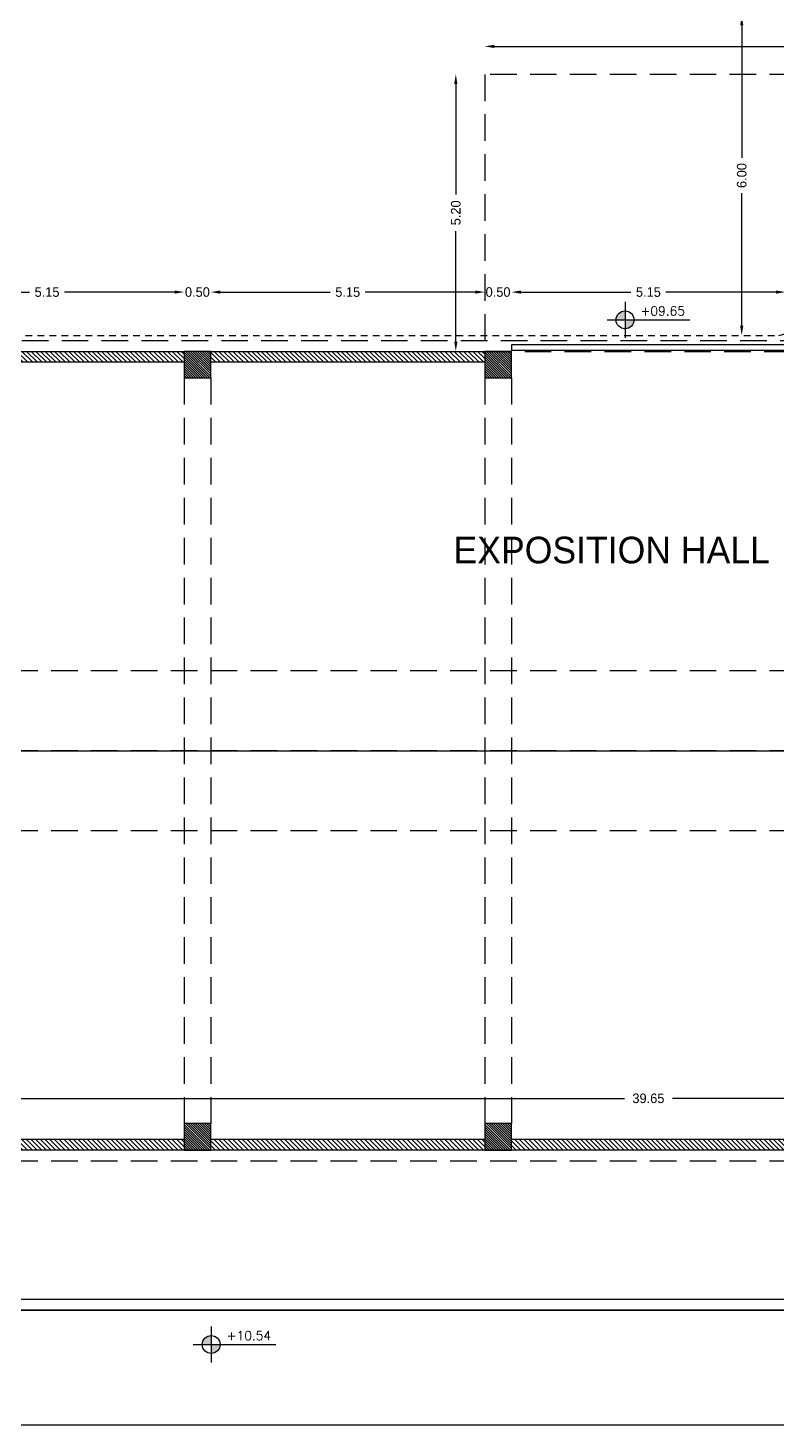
# Model space of a CAD drawing. Header units: metres. Extents: x -353217 to -351774, y -68080 to -67552.
# Drawn here: x -352463.63 to -352449.55, y -67885.88 to -67859.64 of the extents above; entities that cross this region are included whole.
import ezdxf

# ---------------------------------------------------------------- set-up
doc = ezdxf.new("R2010")
doc.units = ezdxf.units.M
doc.header["$MEASUREMENT"] = 0
doc.header["$PDMODE"] = 2
doc.header["$PDSIZE"] = -0.6
doc.linetypes.add('DASHED', pattern=[0.75, 0.5, -0.25])
doc.linetypes.add('HIDDEN2', pattern=[0.1875, 0.125, -0.0625])
for name, color, linetype in [('A-dim', 4, 'Continuous'), ('A-HATCH', 9, 'Continuous'), ('A-levels', 4, 'Continuous'), ('A-TEXT', 6, 'Continuous'), ('A-walls', 5, 'Continuous'), ('axe', 9, 'HIDDEN2'), ('Dim', 40, 'Continuous'), ('gate', 4, 'Continuous'), ('lot', 3, 'Continuous'), ('proj', 2, 'DASHED'), ('structure', 3, 'Continuous')]:
    doc.layers.add(name, color=color, linetype=linetype)
doc.styles.add('ROMANS', font='romans', dxfattribs={"height": 0.4})
doc.dimstyles.get("Standard").update_dxf_attribs({"dimtxt": 0.18, "dimasz": 0.18, "dimexe": 0.18, "dimexo": 0.0625, "dimgap": 0.09, "dimtad": 0, "dimzin": 0, "dimdsep": 46, "dimtxsty": 'Standard', "dimcen": 0.09, "dimse1": 1, "dimse2": 1, "dimadec": 0, "dimazin": 0, "dimtfac": 1, "dimtix": 1, "dimtofl": 0, "dimtmove": 0, "dimatfit": 3, "dimfxl": 1, "dimtolj": 1, "dimtzin": 0, "dimarcsym": 0})

# ---------------------------------------------------------------- blocks, each defined once
blk = doc.blocks.new('planlev')
h = blk.add_hatch(color=256)
h.paths.add_polyline_path([(0, 0.2, 0.414214), (-0.2, 0), (0, 0)])
h.paths.add_polyline_path([(0.2, 0), (0, 0), (0, -0.2, 0.414214)])
for p, q in [((0, 0.4), (0, -0.4)), ((-0.4, 0), (1.445, 0))]:
    blk.add_line(p, q)
blk.add_circle((0, 0), 0.2)
at = {"style": 'ROMANS'}
for tag, p in [('LEVEL-NOTATION', (0.345, 0.099)), ('FINISH', (0.345, -0.301))]:
    blk.add_attdef(tag, p, '', height=0.2, dxfattribs=at)
blk = doc.blocks.new('*D65')
at = {"layer": 'A-dim', "color": 0, "lineweight": -2, "transparency": 16777216}
for p, q in [((-352465.661, -67864.604), (-352463.596, -67864.604)), ((-352460.871, -67864.604), (-352462.936, -67864.604))]:
    blk.add_line(p, q, dxfattribs=at)
at = {"layer": 'A-dim', "color": 0, "transparency": 16777216}
for points in [[(-352465.661, -67864.574), (-352465.661, -67864.634), (-352465.841, -67864.604)], [(-352460.871, -67864.574), (-352460.871, -67864.634), (-352460.691, -67864.604)]]:
    blk.add_solid(points, dxfattribs=at)
at = {"layer": 'Defpoints', "color": 0, "transparency": 16777216}
for p in [(-352460.691, -67864.604), (-352465.841, -67865.716), (-352460.691, -67865.716)]:
    blk.add_point(p, dxfattribs=at)
at = {"layer": 'A-dim', "color": 0, "transparency": 16777216, "insert": (-352463.266, -67864.604), "char_height": 0.18, "attachment_point": 5}
blk.add_mtext('\\A1;5.15', dxfattribs=at)
blk = doc.blocks.new('*D66')
at = {"layer": 'A-dim', "color": 0, "lineweight": -2, "transparency": 16777216}
for p, q in [((-352460.871, -67864.604), (-352461.051, -67864.604)), ((-352460.011, -67864.604), (-352459.831, -67864.604))]:
    blk.add_line(p, q, dxfattribs=at)
at = {"layer": 'A-dim', "color": 0, "transparency": 16777216}
for points in [[(-352460.871, -67864.574), (-352460.871, -67864.634), (-352460.691, -67864.604)], [(-352460.011, -67864.574), (-352460.011, -67864.634), (-352460.191, -67864.604)]]:
    blk.add_solid(points, dxfattribs=at)
at = {"layer": 'Defpoints', "color": 0, "transparency": 16777216}
for p in [(-352460.191, -67864.604), (-352460.691, -67865.716), (-352460.191, -67865.716)]:
    blk.add_point(p, dxfattribs=at)
at = {"layer": 'A-dim', "color": 0, "transparency": 16777216, "insert": (-352460.441, -67864.604), "char_height": 0.18, "attachment_point": 5}
blk.add_mtext('\\A1;0.50', dxfattribs=at)
blk = doc.blocks.new('*D67')
at = {"layer": 'A-dim', "color": 0, "lineweight": -2, "transparency": 16777216}
for p, q in [((-352460.011, -67864.604), (-352457.946, -67864.604)), ((-352455.221, -67864.604), (-352457.286, -67864.604))]:
    blk.add_line(p, q, dxfattribs=at)
at = {"layer": 'A-dim', "color": 0, "transparency": 16777216}
for points in [[(-352460.011, -67864.574), (-352460.011, -67864.634), (-352460.191, -67864.604)], [(-352455.221, -67864.574), (-352455.221, -67864.634), (-352455.041, -67864.604)]]:
    blk.add_solid(points, dxfattribs=at)
at = {"layer": 'Defpoints', "color": 0, "transparency": 16777216}
for p in [(-352455.041, -67864.604), (-352460.191, -67865.716), (-352455.041, -67865.716)]:
    blk.add_point(p, dxfattribs=at)
at = {"layer": 'A-dim', "color": 0, "transparency": 16777216, "insert": (-352457.616, -67864.604), "char_height": 0.18, "attachment_point": 5}
blk.add_mtext('\\A1;5.15', dxfattribs=at)
blk = doc.blocks.new('*D68')
at = {"layer": 'A-dim', "color": 0, "lineweight": -2, "transparency": 16777216}
for p, q in [((-352455.221, -67864.604), (-352455.401, -67864.604)), ((-352454.361, -67864.604), (-352454.181, -67864.604))]:
    blk.add_line(p, q, dxfattribs=at)
at = {"layer": 'A-dim', "color": 0, "transparency": 16777216}
for points in [[(-352455.221, -67864.574), (-352455.221, -67864.634), (-352455.041, -67864.604)], [(-352454.361, -67864.574), (-352454.361, -67864.634), (-352454.541, -67864.604)]]:
    blk.add_solid(points, dxfattribs=at)
at = {"layer": 'Defpoints', "color": 0, "transparency": 16777216}
for p in [(-352454.541, -67864.604), (-352455.041, -67865.716), (-352454.541, -67865.716)]:
    blk.add_point(p, dxfattribs=at)
at = {"layer": 'A-dim', "color": 0, "transparency": 16777216, "insert": (-352454.791, -67864.604), "char_height": 0.18, "attachment_point": 5}
blk.add_mtext('\\A1;0.50', dxfattribs=at)
blk = doc.blocks.new('*D69')
at = {"layer": 'A-dim', "color": 0, "lineweight": -2, "transparency": 16777216}
for p, q in [((-352454.361, -67864.604), (-352452.296, -67864.604)), ((-352449.571, -67864.604), (-352451.636, -67864.604))]:
    blk.add_line(p, q, dxfattribs=at)
at = {"layer": 'A-dim', "color": 0, "transparency": 16777216}
for points in [[(-352454.361, -67864.574), (-352454.361, -67864.634), (-352454.541, -67864.604)], [(-352449.571, -67864.574), (-352449.571, -67864.634), (-352449.391, -67864.604)]]:
    blk.add_solid(points, dxfattribs=at)
at = {"layer": 'Defpoints', "color": 0, "transparency": 16777216}
for p in [(-352449.391, -67864.604), (-352454.541, -67865.716), (-352449.391, -67865.716)]:
    blk.add_point(p, dxfattribs=at)
at = {"layer": 'A-dim', "color": 0, "transparency": 16777216, "insert": (-352451.966, -67864.604), "char_height": 0.18, "attachment_point": 5}
blk.add_mtext('\\A1;5.15', dxfattribs=at)
blk = doc.blocks.new('*D70')
at = {"layer": 'A-dim', "color": 0, "lineweight": -2, "transparency": 16777216}
for p, q in [((-352449.571, -67864.604), (-352449.751, -67864.604)), ((-352448.711, -67864.604), (-352448.531, -67864.604))]:
    blk.add_line(p, q, dxfattribs=at)
at = {"layer": 'A-dim', "color": 0, "transparency": 16777216}
for points in [[(-352449.571, -67864.574), (-352449.571, -67864.634), (-352449.391, -67864.604)], [(-352448.711, -67864.574), (-352448.711, -67864.634), (-352448.891, -67864.604)]]:
    blk.add_solid(points, dxfattribs=at)
at = {"layer": 'Defpoints', "color": 0, "transparency": 16777216}
for p in [(-352448.891, -67864.604), (-352449.391, -67865.716), (-352448.891, -67865.716)]:
    blk.add_point(p, dxfattribs=at)
at = {"layer": 'A-dim', "color": 0, "transparency": 16777216, "insert": (-352449.141, -67864.604), "char_height": 0.18, "attachment_point": 5}
blk.add_mtext('\\A1;0.50', dxfattribs=at)
blk = doc.blocks.new('*D84')
at = {"layer": 'A-dim', "color": 0, "lineweight": -2, "transparency": 16777216}
for p, q in [((-352455.585, -67860.696), (-352455.585, -67862.771)), ((-352455.585, -67865.536), (-352455.585, -67863.461))]:
    blk.add_line(p, q, dxfattribs=at)
at = {"layer": 'A-dim', "color": 0, "transparency": 16777216}
for points in [[(-352455.615, -67860.696), (-352455.555, -67860.696), (-352455.585, -67860.516)], [(-352455.615, -67865.536), (-352455.555, -67865.536), (-352455.585, -67865.716)]]:
    blk.add_solid(points, dxfattribs=at)
at = {"layer": 'Defpoints', "color": 0, "transparency": 16777216}
for p in [(-352455.041, -67860.516), (-352455.585, -67865.716), (-352455.041, -67865.716)]:
    blk.add_point(p, dxfattribs=at)
at = {"layer": 'A-dim', "color": 0, "transparency": 16777216, "insert": (-352455.585, -67863.116), "char_height": 0.18, "attachment_point": 5, "rotation": 90}
blk.add_mtext('\\A1;5.20', dxfattribs=at)
blk = doc.blocks.new('*D85')
at = {"layer": 'A-dim', "color": 0, "lineweight": -2, "transparency": 16777216}
for p, q in [((-352454.861, -67859.991), (-352443.896, -67859.991)), ((-352432.121, -67859.991), (-352443.086, -67859.991))]:
    blk.add_line(p, q, dxfattribs=at)
at = {"layer": 'A-dim', "color": 0, "transparency": 16777216}
for points in [[(-352454.861, -67859.961), (-352454.861, -67860.021), (-352455.041, -67859.991)], [(-352432.121, -67859.961), (-352432.121, -67860.021), (-352431.941, -67859.991)]]:
    blk.add_solid(points, dxfattribs=at)
at = {"layer": 'Defpoints', "color": 0, "transparency": 16777216}
for p in [(-352431.941, -67859.991), (-352455.041, -67860.516), (-352431.941, -67860.516)]:
    blk.add_point(p, dxfattribs=at)
at = {"layer": 'A-dim', "color": 0, "transparency": 16777216, "insert": (-352443.491, -67859.991), "char_height": 0.18, "attachment_point": 5}
blk.add_mtext('\\A1;23.10', dxfattribs=at)
blk = doc.blocks.new('*D201')
at = {"layer": 'A-dim', "color": 0, "lineweight": -2, "transparency": 16777216}
for p, q in [((-352450.212, -67859.596), (-352450.212, -67862.086)), ((-352450.212, -67865.236), (-352450.212, -67862.746))]:
    blk.add_line(p, q, dxfattribs=at)
at = {"layer": 'A-dim', "color": 0, "transparency": 16777216}
for points in [[(-352450.242, -67859.596), (-352450.182, -67859.596), (-352450.212, -67859.416)], [(-352450.242, -67865.236), (-352450.182, -67865.236), (-352450.212, -67865.416)]]:
    blk.add_solid(points, dxfattribs=at)
at = {"layer": 'Defpoints', "color": 0, "transparency": 16777216}
for p in [(-352450.212, -67859.416), (-352450.212, -67865.416), (-352450.212, -67865.416)]:
    blk.add_point(p, dxfattribs=at)
at = {"layer": 'A-dim', "color": 0, "transparency": 16777216, "insert": (-352450.212, -67862.416), "char_height": 0.18, "attachment_point": 5, "rotation": 90}
blk.add_mtext('\\A1;6.00', dxfattribs=at)
blk = doc.blocks.new('*D259')
at = {"layer": 'A-dim', "color": 0, "lineweight": -2, "transparency": 16777216}
for p, q in [((-352471.611, -67879.742), (-352452.416, -67879.742)), ((-352432.321, -67879.742), (-352451.516, -67879.742))]:
    blk.add_line(p, q, dxfattribs=at)
at = {"layer": 'A-dim', "color": 0, "transparency": 16777216}
for points in [[(-352471.611, -67879.712), (-352471.611, -67879.772), (-352471.791, -67879.742)], [(-352432.321, -67879.712), (-352432.321, -67879.772), (-352432.141, -67879.742)]]:
    blk.add_solid(points, dxfattribs=at)
at = {"layer": 'Defpoints', "color": 0, "transparency": 16777216}
for p in [(-352432.141, -67879.742), (-352471.791, -67880.216), (-352432.141, -67880.216)]:
    blk.add_point(p, dxfattribs=at)
at = {"layer": 'A-dim', "color": 0, "transparency": 16777216, "insert": (-352451.966, -67879.742), "char_height": 0.18, "attachment_point": 5}
blk.add_mtext('\\A1;39.65', dxfattribs=at)

msp = doc.modelspace()

# ---------------------------------------------------------------- hatches: boundary and pattern name
at = {"layer": 'A-HATCH'}
h = msp.add_hatch(dxfattribs=at)
h.set_pattern_fill('LINE', color=256, scale=0.5, angle=315, style=0)
h.set_pattern_definition([(315, (-352465.840604, -67865.9164), (0.0441942, 0.0441942), [])])
h.paths.add_polyline_path([(-352460.6906036, -67865.7163974), (-352465.8406036, -67865.7163974), (-352465.8406036, -67865.9163974), (-352460.6906036, -67865.9163974)])
h = msp.add_hatch(dxfattribs=at)
h.set_pattern_fill('LINE', color=256, scale=0.25, angle=315, style=0)
h.set_pattern_definition([(315, (-352460.690604, -67866.216397), (0.0220971, 0.0220971), [])])
h.paths.add_polyline_path([(-352460.1906036, -67865.7163974), (-352460.6906036, -67865.7163974), (-352460.6906036, -67866.2163974), (-352460.1906036, -67866.2163974)])
h = msp.add_hatch(dxfattribs=at)
h.set_pattern_fill('LINE', color=256, scale=0.5, angle=315, style=0)
h.set_pattern_definition([(315, (-352460.190604, -67865.9164), (0.0441942, 0.0441942), [])])
h.paths.add_polyline_path([(-352455.0406036, -67865.7163974), (-352460.1906036, -67865.7163974), (-352460.1906036, -67865.9163974), (-352455.0406036, -67865.9163974)])
h = msp.add_hatch(dxfattribs=at)
h.set_pattern_fill('LINE', color=256, scale=0.25, angle=315, style=0)
h.set_pattern_definition([(315, (-352455.040604, -67866.216397), (0.0220971, 0.0220971), [])])
h.paths.add_polyline_path([(-352454.5406036, -67865.7163974), (-352455.0406036, -67865.7163974), (-352455.0406036, -67866.2163974), (-352454.5406036, -67866.2163974)])
h = msp.add_hatch(dxfattribs=at)
h.set_pattern_fill('LINE', color=256, scale=0.25, angle=315, style=0)
h.set_pattern_definition([(315, (-352460.690604, -67880.716397), (0.0220971, 0.0220971), [])])
h.paths.add_polyline_path([(-352460.1906036, -67880.2163974), (-352460.6906036, -67880.2163974), (-352460.6906036, -67880.7163974), (-352460.1906036, -67880.7163974)])
h = msp.add_hatch(dxfattribs=at)
h.set_pattern_fill('LINE', color=256, scale=0.25, angle=315, style=0)
h.set_pattern_definition([(315, (-352455.040604, -67880.716397), (0.0220971, 0.0220971), [])])
h.paths.add_polyline_path([(-352454.5406036, -67880.2163974), (-352455.0406036, -67880.2163974), (-352455.0406036, -67880.7163974), (-352454.5406036, -67880.7163974)])
h = msp.add_hatch(dxfattribs=at)
h.set_pattern_fill('LINE', color=256, scale=0.5, angle=315, style=0)
h.set_pattern_definition([(315, (-352465.840604, -67880.7164), (0.0441942, 0.0441942), [])])
h.paths.add_polyline_path([(-352460.6906036, -67880.5163974), (-352465.8406036, -67880.5163974), (-352465.8406036, -67880.7163974), (-352460.6906036, -67880.7163974)])
h = msp.add_hatch(dxfattribs=at)
h.set_pattern_fill('LINE', color=256, scale=0.5, angle=315, style=0)
h.set_pattern_definition([(315, (-352460.190604, -67880.7164), (0.0441942, 0.0441942), [])])
h.paths.add_polyline_path([(-352455.0406036, -67880.5163974), (-352460.1906036, -67880.5163974), (-352460.1906036, -67880.7163974), (-352455.0406036, -67880.7163974)])
h = msp.add_hatch(dxfattribs=at)
h.set_pattern_fill('LINE', color=256, scale=0.5, angle=315, style=0)
h.set_pattern_definition([(315, (-352454.540604, -67880.7164), (0.0441942, 0.0441942), [])])
h.paths.add_polyline_path([(-352449.3906036, -67880.5163974), (-352454.5406036, -67880.5163974), (-352454.5406036, -67880.7163974), (-352449.3906036, -67880.7163974)])

# ---------------------------------------------------------------- linework, layer by layer
msp.add_line((-352479.1960723, -67883.7163974), (-352427.5158223, -67883.7163974))
at = {"layer": 'A-walls'}
msp.add_line((-352482.7184885, -67873.2163974), (-352424.3441649, -67873.2163974), dxfattribs=at)
for points in [[(-352479.7652508, -67858.3676991), (-352479.7797468, -67857.8507424), (-352414.4923415, -67842.5440272), (-352413.8815705, -67868.5693195), (-352428.7166581, -67868.7648419), (-352427.5653906, -67883.5163974), (-352479.0600533, -67883.5163974), (-352479.6250452, -67863.3676991)], [(-352432.1406036, -67865.7163974), (-352431.9406036, -67865.7163974), (-352431.9406036, -67880.7163974), (-352471.9906036, -67880.7163974)], [(-352465.8406036, -67865.7163974), (-352460.6906036, -67865.7163974)], [(-352460.1906036, -67865.7163974), (-352455.0406036, -67865.7163974)], [(-352465.8406036, -67865.9163974), (-352460.6906036, -67865.9163974)], [(-352460.1906036, -67865.9163974), (-352455.0406036, -67865.9163974)], [(-352460.6906036, -67880.5163974), (-352465.8406036, -67880.5163974)], [(-352455.0406036, -67880.5163974), (-352460.1906036, -67880.5163974)], [(-352449.3906036, -67880.5163974), (-352454.5406036, -67880.5163974)]]:
    msp.add_lwpolyline(points, dxfattribs=at)
at = {"layer": 'axe'}
msp.add_lwpolyline([(-352479.6057944, -67864.0542222), (-352473.7957375, -67865.4163974), (-352449.5176861, -67865.4163974), (-352414.1501632, -67857.1244366)], dxfattribs=at)
at = {"layer": 'Dim'}
msp.add_lwpolyline([(-352494.2698072, -67841.8752964), (-352405.2698072, -67841.8752964), (-352405.2698072, -67885.8752964), (-352494.2698072, -67885.8752964)], close=True, dxfattribs=at)
at = {"layer": 'gate'}
msp.add_lwpolyline([(-352449.3906036, -67865.5913974), (-352454.5406036, -67865.5913974), (-352454.5406036, -67865.6913974), (-352449.3906036, -67865.6913974)], close=True, dxfattribs=at)
at = {"layer": 'lot'}
msp.add_lwpolyline([(-352479.9842414, -67857.6932632), (-352414.2981757, -67842.2930815), (-352413.6768847, -67868.7666391), (-352428.500662, -67868.9620125), (-352427.3491737, -67883.7163974), (-352479.2545236, -67883.7163974), (-352479.9842414, -67857.6932632)], dxfattribs=at)
at = {"layer": 'lot', "linetype": 'DASHED'}
msp.add_lwpolyline([(-352476.9168237, -67860.0554514), (-352417.2106625, -67846.0572659), (-352416.7471723, -67865.8068441), (-352431.7406036, -67866.0044534), (-352430.5924275, -67880.7163974), (-352476.3374678, -67880.7163974)], close=True, dxfattribs=at)
at = {"layer": 'proj'}
for p, q in [((-352460.6906036, -67866.2163974), (-352460.6906036, -67880.2163974)), ((-352460.1906036, -67866.2163974), (-352460.1906036, -67880.2163974)), ((-352455.0406036, -67866.2163974), (-352455.0406036, -67880.2163974)), ((-352454.5406036, -67866.2163974), (-352454.5406036, -67880.2163974)), ((-352431.9406036, -67871.7163974), (-352471.9906036, -67871.7163974)), ((-352431.9406036, -67873.2163974), (-352471.9906036, -67873.2163974)), ((-352431.9406036, -67874.7163974), (-352471.9906036, -67874.7163974))]:
    msp.add_line(p, q, dxfattribs=at)
for points in [[(-352431.9406036, -67865.7163974), (-352431.9406036, -67860.5163974), (-352455.0406036, -67860.5163974), (-352455.0406036, -67865.7163974)], [(-352472.1906036, -67880.9163974), (-352431.7406036, -67880.9163974), (-352431.7406036, -67865.5163974), (-352472.1906036, -67865.5163974)]]:
    msp.add_lwpolyline(points, close=True, dxfattribs=at)
at = {"layer": 'structure'}
for points in [[(-352460.6906036, -67866.2163974), (-352460.1906036, -67866.2163974), (-352460.1906036, -67865.7163974), (-352460.6906036, -67865.7163974)], [(-352455.0406036, -67866.2163974), (-352454.5406036, -67866.2163974), (-352454.5406036, -67865.7163974), (-352455.0406036, -67865.7163974)], [(-352460.6906036, -67880.7163974), (-352460.1906036, -67880.7163974), (-352460.1906036, -67880.2163974), (-352460.6906036, -67880.2163974)], [(-352455.0406036, -67880.7163974), (-352454.5406036, -67880.7163974), (-352454.5406036, -67880.2163974), (-352455.0406036, -67880.2163974)]]:
    msp.add_lwpolyline(points, close=True, dxfattribs=at)

# ---------------------------------------------------------------- block references
at = {"layer": 'A-levels'}
ref = msp.add_blockref('planlev', (-352452.4043334, -67865.1254852), dxfattribs=dict(at, xscale=0.8399999999811083, yscale=0.8400000266188385, zscale=0.8399999999811083, rotation=0.01238904898646651))
ref.add_attrib('LEVEL-NOTATION', '+09.65', (-352452.1144811, -67865.0425616), dxfattribs={"height": 0.168, "rotation": 0.01238905, "style": 'ROMANS'})
ref = msp.add_blockref('planlev', (-352460.1820243, -67884.3634014), dxfattribs=dict(at, xscale=0.8399999999811083, yscale=0.8400000266188385, zscale=0.8399999999811083, rotation=0.01238904898646651))
ref.add_attrib('LEVEL-NOTATION', '+10.54', (-352459.8921721, -67884.2804778), dxfattribs={"height": 0.168, "rotation": 0.01238905, "style": 'ROMANS'})

# ---------------------------------------------------------------- texts
at = {"layer": 'A-TEXT'}
msp.add_text('EXPOSITION HALL ', height=0.5, dxfattribs=at).set_placement((-352455.6282835, -67869.6969788))

# ---------------------------------------------------------------- dimensions: what is measured, and where the dimension line sits
at = {"layer": 'A-dim'}
dim = msp.add_aligned_dim(p1=(-352450.2116314, -67859.4163974), p2=(-352450.2116314, -67865.4163974), distance=0, dimstyle='Standard', override={"dimfxl": 0.5}, dxfattribs=at)
dim.commit()
dim.dimension.update_dxf_attribs({"geometry": '*D201', "text_midpoint": (-352450.2116314, -67862.4163974)})
for base, p1, p2, override, picture, middle in [((-352431.9406036, -67859.9912228), (-352455.0406036, -67860.5163974), (-352431.9406036, -67860.5163974), {"dimfxl": 0.5}, '*D85', (-352443.4906036, -67859.9912228)), ((-352460.6906036, -67864.6035901), (-352465.8406036, -67865.7163974), (-352460.6906036, -67865.7163974), {"dimtmove": 1, "dimfxl": 0.5}, '*D65', (-352463.2656036, -67864.6035901)), ((-352460.1906036, -67864.6035901), (-352460.6906036, -67865.7163974), (-352460.1906036, -67865.7163974), {"dimtmove": 1, "dimfxl": 0.5}, '*D66', (-352460.4406036, -67864.6035901)), ((-352455.0406036, -67864.6035901), (-352460.1906036, -67865.7163974), (-352455.0406036, -67865.7163974), {"dimtmove": 1, "dimfxl": 0.5}, '*D67', (-352457.6156036, -67864.6035901)), ((-352454.5406036, -67864.6035901), (-352455.0406036, -67865.7163974), (-352454.5406036, -67865.7163974), {"dimtmove": 1, "dimfxl": 0.5}, '*D68', (-352454.7906036, -67864.6035901)), ((-352449.3906036, -67864.6035901), (-352454.5406036, -67865.7163974), (-352449.3906036, -67865.7163974), {"dimtmove": 1, "dimfxl": 0.5}, '*D69', (-352451.9656036, -67864.6035901)), ((-352448.8906036, -67864.6035901), (-352449.3906036, -67865.7163974), (-352448.8906036, -67865.7163974), {"dimtmove": 1, "dimfxl": 0.5}, '*D70', (-352449.1406036, -67864.6035901)), ((-352432.1406036, -67879.7424273), (-352471.7906036, -67880.2163974), (-352432.1406036, -67880.2163974), {"dimfxl": 0.5}, '*D259', (-352451.9656036, -67879.7424273))]:
    dim = msp.add_linear_dim(base=base, p1=p1, p2=p2, dimstyle='Standard', override=override, dxfattribs=at)
    dim.commit()
    dim.dimension.update_dxf_attribs({"geometry": picture, "text_midpoint": middle})
dim = msp.add_linear_dim(base=(-352455.5854469, -67865.7163974), p1=(-352455.0406036, -67860.5163974), p2=(-352455.0406036, -67865.7163974), angle=90, dimstyle='Standard', override={"dimfxl": 0.5}, dxfattribs=at)
dim.commit()
dim.dimension.update_dxf_attribs({"geometry": '*D84', "text_midpoint": (-352455.5854469, -67863.1163974)})

doc.saveas('drawing.dxf')
